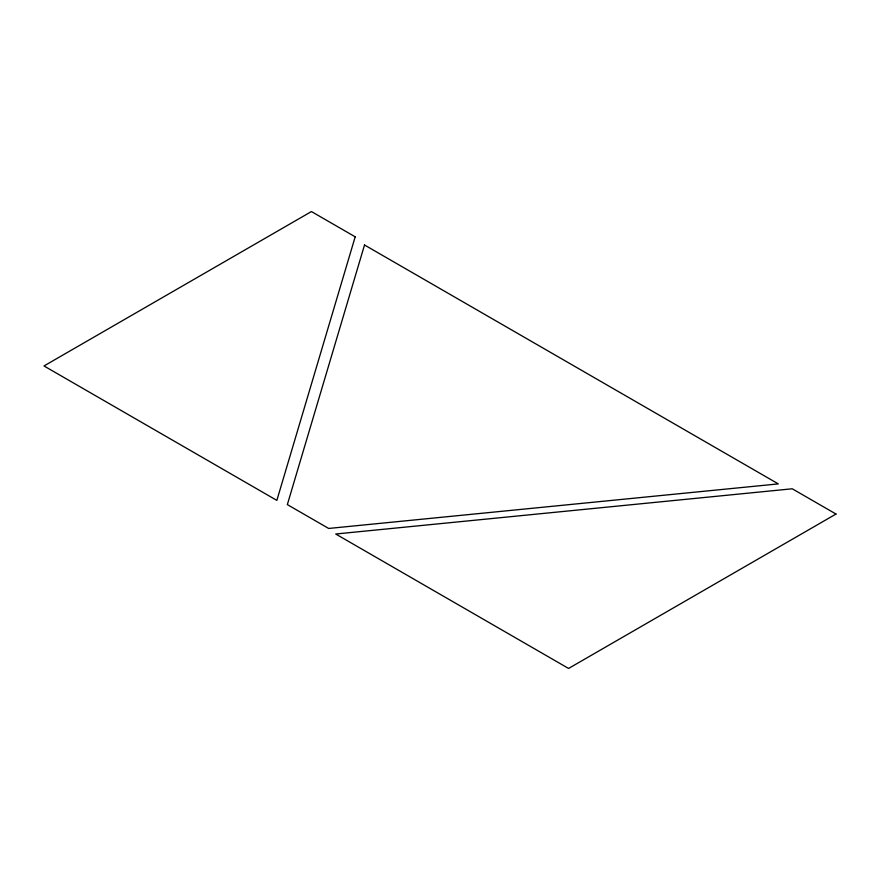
<?xml version="1.0" encoding="UTF-8"?>
<svg xmlns="http://www.w3.org/2000/svg" width="880" height="880" viewBox="0 0 880 880"><rect width="100%" height="100%" fill="white"/><g stroke="black" fill="none" stroke-linecap="round" stroke-linejoin="round"><path stroke-width="1.32" d="M355.19 236.819L276.848 500.39L44 365.959L311.432 211.552L355.19 236.819M364.518 245.003L287.342 504.592L328.68 528.451L778.305 483.901L364.518 245.003M836 514.041L568.568 668.448L335.72 534.006L792.242 488.785L836 514.041"/></g></svg>
